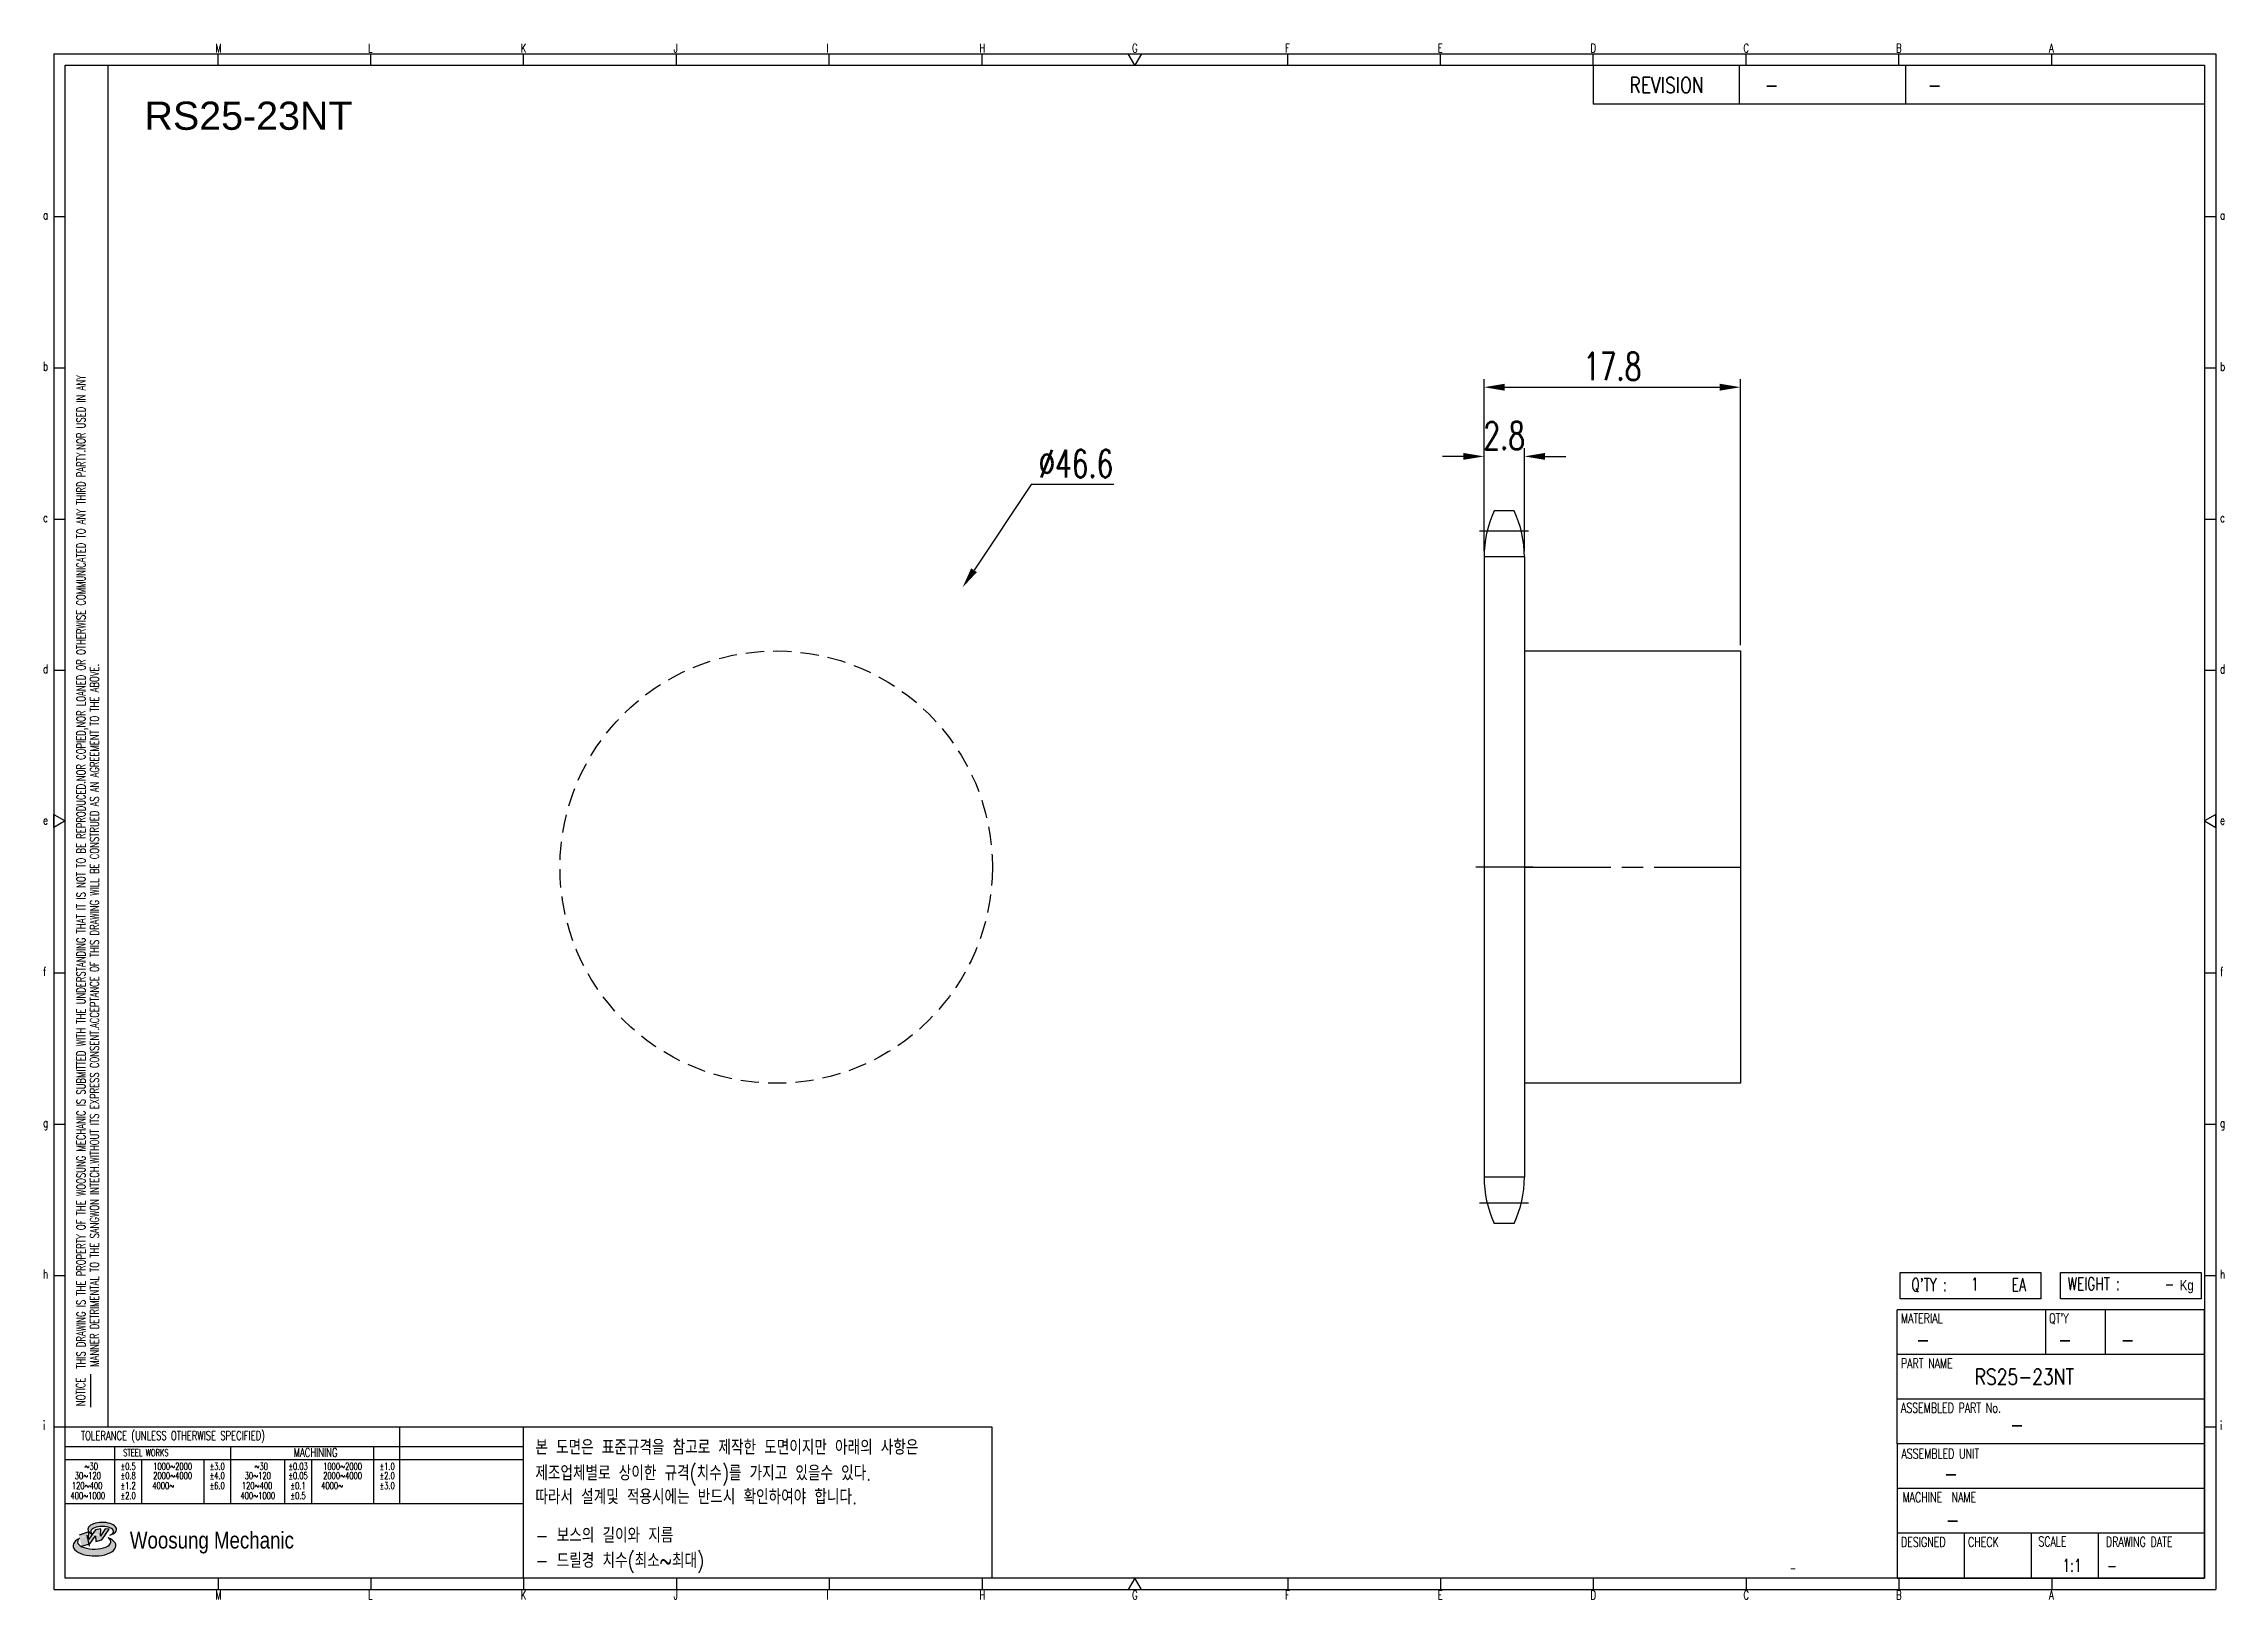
# Model space of a CAD drawing. Header units: millimetres. Extents: x -67560 to -67408, y 1134 to 1242.
import ezdxf
from ezdxf.enums import TextEntityAlignment as Align

# ---------------------------------------------------------------- set-up
doc = ezdxf.new("R2010")
doc.units = ezdxf.units.MM
for name, pattern in [('AM_ISO02W050', [7.5, 6, -1.5]), ('AM_ISO02W050x2', [3.75, 3, -0.75]), ('AM_ISO08W050', [18, 12, -1.5, 3, -1.5]), ('AM_ISO08W050x2', [9, 6, -0.75, 1.5, -0.75]), ('HIDDEN', [9.525, 6.35, -3.175])]:
    doc.linetypes.add(name, pattern=pattern)
for name, color, linetype, lineweight in [('AM_3N', 6, 'AM_ISO02W050', 25), ('AM_7', 4, 'AM_ISO08W050', 25), ('AM_7N', 4, 'AM_ISO08W050', 25)]:
    doc.layers.add(name, color=color, linetype=linetype, lineweight=lineweight)
for name, color, linetype in [('S-DIM', 7, 'Continuous'), ('TITLE', 7, 'Continuous'), ('도면레이아웃', 7, 'Continuous')]:
    doc.layers.add(name, color=color, linetype=linetype)
doc.styles.add('HAN', font='ROMANS.shx', dxfattribs={"width": 0.7, "bigfont": 'whgtxt.shx'})
doc.styles.add('HKD_ST2', font='romans.shx', dxfattribs={"width": 0.7, "height": 4, "bigfont": '@extfont2.shx'})
doc.styles.add('HSG', font='SIMPLEX.shx', dxfattribs={"width": 0.7, "bigfont": 'HSG.shx'})
doc.styles.add('ROMANS', font='romans.shx', dxfattribs={"width": 0.7, "bigfont": 'whgtxt.shx'})
doc.styles.add('SLDTEXTSTYLE4', font='arial.ttf', dxfattribs={"width": 0.8})
doc.styles.get("Standard").update_dxf_attribs({"font": 'arial.ttf'})
doc.dimstyles.new('APP3', dxfattribs={"dimscale": 0.8, "dimtxt": 2.4, "dimasz": 1.8, "dimexe": 0.7, "dimexo": 0.5, "dimgap": 0.6, "dimtad": 1, "dimtoh": 1, "dimdec": 1, "dimrnd": 0.01, "dimzin": 9, "dimdsep": 46, "dimtxsty": 'HSG', "dimcen": 0, "dimclrd": 1, "dimclre": 1, "dimclrt": 256, "dimazin": 2, "dimtp": 1, "dimtm": 1, "dimtfac": 0.5, "dimtdec": 1, "dimtofl": 0, "dimtmove": 0, "dimatfit": 3, "dimfxl": 0, "dimtvp": 1, "dimtolj": 2, "dimlwd": -1, "dimlwe": -1, "dimarcsym": 0})

# ---------------------------------------------------------------- blocks, each defined once
blk = doc.blocks.new('fyuk768ifj')
for p, q in [((-67513.19, 481.22), (-67498.19, 481.22)), ((-67498.19, 481.22), (-67498.19, 451.22)), ((-67498.19, 451.22), (-67513.19, 451.22))]:
    blk.add_line(p, q)
at = {"layer": 'AM_7N', "linetype": 'AM_ISO08W050x2'}
blk.add_line((-67513.19, 466.22), (-67497.46, 466.22), dxfattribs=at)
blk = doc.blocks.new('SUYWSHJH')
at = {"layer": '도면레이아웃'}
h = blk.add_hatch(color=10, dxfattribs=at)
h.paths.add_polyline_path([(1.544, 35.177), (1.554, 34.966), (1.779, 35.034), (2.054, 35.422), (1.908, 35.446), (1.728, 35.167), (1.741, 35.439), (1.547, 35.405), (1.292, 35.041), (1.295, 35.33), (0.943, 35.208), (1.03, 34.8), (1.336, 34.885)])
edge = h.paths.add_edge_path()
edge.add_ellipse((1.795, 35.421), major_axis=(-0.53, 0), ratio=0.487785, start_angle=122.36065, end_angle=403.39574)
edge.add_line((1.411, 35.244), (1.419, 35.261))
edge.add_ellipse((1.798, 35.344), major_axis=(-0.423, 0), ratio=0.444396, start_angle=131.58977, end_angle=386.19408, ccw=False)
edge = h.paths.add_edge_path()
edge.add_ellipse((1.512, 34.815), major_axis=(-0.793, 0), ratio=0.480113, start_angle=314.67633, end_angle=590.85213)
edge.add_ellipse((1.501, 34.958), major_axis=(-0.62, 0), ratio=0.43311, start_angle=331.7024, end_angle=574.42495, ccw=False)
for p, q in [((0, 90.118), (80.15, 90.118)), ((0, 90.118), (0, 33.191)), ((6.089, 89.693), (6.089, 90.118)), ((11.753, 89.693), (11.753, 90.118)), ((17.418, 89.693), (17.418, 90.118)), ((23.082, 89.693), (23.082, 90.118)), ((28.746, 89.693), (28.746, 90.118)), ((34.411, 89.693), (34.411, 90.118)), ((45.739, 89.693), (45.739, 90.118)), ((51.404, 89.693), (51.404, 90.118)), ((57.068, 89.693), (57.068, 90.118)), ((62.732, 89.693), (62.732, 90.118)), ((68.397, 89.693), (68.397, 90.118)), ((74.061, 89.693), (74.061, 90.118)), ((80.15, 90.118), (80.15, 33.191)), ((0, 84.085), (0.425, 84.085)), ((79.725, 84.085), (80.15, 84.085)), ((0, 78.478), (0.425, 78.478)), ((79.725, 78.478), (80.15, 78.478)), ((0, 72.87), (0.425, 72.87)), ((79.725, 72.87), (80.15, 72.87)), ((0, 67.262), (0.425, 67.262)), ((79.725, 67.262), (80.15, 67.262)), ((0, 56.047), (0.425, 56.047)), ((79.725, 56.047), (80.15, 56.047)), ((0, 50.439), (0.425, 50.439)), ((79.725, 50.439), (80.15, 50.439)), ((0, 44.832), (0.425, 44.832)), ((79.725, 44.832), (80.15, 44.832)), ((1.377, 39.947), (1.377, 41.174)), ((0, 39.224), (0.425, 39.224)), ((79.725, 39.224), (80.15, 39.224)), ((0, 33.191), (80.15, 33.191)), ((6.089, 33.616), (6.089, 33.191)), ((11.753, 33.616), (11.753, 33.191)), ((17.418, 33.616), (17.418, 33.191)), ((23.082, 33.616), (23.082, 33.191)), ((28.746, 33.616), (28.746, 33.191)), ((34.411, 33.616), (34.411, 33.191)), ((45.739, 33.616), (45.739, 33.191)), ((51.404, 33.616), (51.404, 33.191)), ((57.068, 33.616), (57.068, 33.191)), ((62.732, 33.616), (62.732, 33.191)), ((68.397, 33.616), (68.397, 33.191)), ((74.061, 33.616), (74.061, 33.191))]:
    blk.add_line(p, q)
at = {"color": 2}
for p, q in [((2.017, 39.224), (2.017, 89.693)), ((0.425, 39.224), (17.418, 39.224)), ((12.816, 39.224), (12.816, 36.382)), ((17.418, 33.616), (17.418, 39.224)), ((0.425, 38.487), (17.418, 38.487)), ((0.425, 38.012), (17.418, 38.012)), ((2.257, 38.487), (2.257, 36.382)), ((3.257, 38.012), (3.257, 36.382)), ((5.557, 38.012), (5.557, 36.382)), ((6.557, 38.5), (6.557, 36.382)), ((8.557, 38.012), (8.557, 36.382)), ((9.557, 38.026), (9.557, 36.382)), ((11.857, 38.487), (11.857, 36.382)), ((0.425, 36.382), (17.418, 36.382))]:
    blk.add_line(p, q, dxfattribs=at)
at = {"color": 6, "ltscale": 0.5}
for p, q in [((57.068, 89.693), (57.068, 88.246)), ((62.47, 89.693), (62.47, 88.246)), ((68.635, 89.693), (68.635, 88.246)), ((79.725, 88.246), (57.068, 88.246)), ((68.336, 38.59), (68.336, 43.563)), ((79.725, 43.563), (68.336, 43.563)), ((73.827, 43.563), (73.827, 41.905)), ((76.037, 43.563), (76.037, 41.905)), ((79.725, 38.59), (79.725, 43.563)), ((79.725, 41.905), (68.336, 41.905)), ((79.725, 40.248), (68.336, 40.248)), ((68.336, 38.59), (68.336, 33.616)), ((79.725, 38.59), (68.336, 38.59)), ((79.725, 33.616), (79.725, 38.59)), ((79.725, 36.932), (68.336, 36.932)), ((79.725, 35.274), (68.336, 35.274)), ((70.822, 33.616), (70.822, 35.274)), ((73.309, 33.616), (73.309, 35.274)), ((75.796, 33.616), (75.796, 35.274)), ((68.336, 33.616), (79.725, 33.616))]:
    blk.add_line(p, q, dxfattribs=at)
for points in [[(40.075, 89.693), (39.83, 90.118), (40.32, 90.118)], [(0.425, 89.693), (79.725, 89.693), (79.725, 33.616), (0.425, 33.616)], [(0.425, 61.679), (0, 61.433), (0, 61.924)], [(79.725, 61.679), (80.15, 61.433), (80.15, 61.924)], [(40.075, 33.616), (39.83, 33.191), (40.32, 33.191)]]:
    blk.add_lwpolyline(points, close=True)
at = {"layer": 'TITLE', "color": 20}
for p, q in [((68.449, 43.961), (68.449, 44.936)), ((68.449, 44.936), (73.654, 44.936)), ((73.654, 44.936), (73.654, 43.961)), ((74.39, 43.961), (74.39, 44.936)), ((74.39, 44.936), (79.595, 44.936)), ((79.595, 44.936), (79.595, 43.961)), ((73.654, 43.961), (68.449, 43.961)), ((79.595, 43.961), (74.39, 43.961))]:
    blk.add_line(p, q, dxfattribs=at)
at = {"layer": '도면레이아웃'}
for p, q in [((1.295, 35.33), (0.943, 35.208)), ((1.03, 34.8), (1.336, 34.885)), ((1.224, 35.208), (1.311, 34.8)), ((1.224, 35.208), (1.224, 35.208)), ((1.547, 35.405), (1.292, 35.041)), ((1.292, 35.041), (1.295, 35.33)), ((1.336, 34.885), (1.544, 35.177)), ((1.419, 35.261), (1.411, 35.244)), ((1.544, 35.177), (1.554, 34.966)), ((1.741, 35.439), (1.547, 35.405)), ((1.554, 34.966), (1.779, 35.034)), ((1.908, 35.446), (1.728, 35.167)), ((1.728, 35.167), (1.741, 35.439)), ((1.779, 35.034), (2.054, 35.422)), ((2.054, 35.422), (1.908, 35.446))]:
    blk.add_line(p, q, dxfattribs=at)
for centre, major_axis, ratio, start_param, end_param in [((1.795, 35.421), (-0.53, 0), 0.487785, 2.135596, 7.040584), ((1.512, 34.815), (-0.793, 0), 0.480113, 5.492138, 10.312315), ((1.501, 34.958), (-0.62, 0), 0.43311, 5.789299, 10.025607), ((1.798, 35.344), (-0.423, 0), 0.444396, 2.296675, 6.740358)]:
    blk.add_ellipse(centre, major_axis=major_axis, ratio=ratio, start_param=start_param, end_param=end_param, dxfattribs=at)
at = {"color": 4, "style": 'HKD_ST2', "width": 0.7}
for s, p in [('M', (5.988, 90.164)), ('L', (11.652, 90.164)), ('K', (17.316, 90.164)), ('J', (22.981, 90.164)), ('I', (28.645, 90.164)), ('H', (34.309, 90.164)), ('G', (39.974, 90.164)), ('F', (45.638, 90.164)), ('E', (51.302, 90.164)), ('D', (56.967, 90.164)), ('C', (62.631, 90.164)), ('B', (68.295, 90.164)), ('A', (73.96, 90.164)), ('a', (-0.395, 83.976)), ('a', (80.305, 83.97)), ('b', (-0.395, 78.368)), ('b', (80.305, 78.362)), ('c', (-0.395, 72.76)), ('c', (80.305, 72.754)), ('d', (-0.395, 67.153)), ('d', (80.305, 67.147)), ('e', (-0.395, 61.545)), ('e', (80.305, 61.539)), ('f', (-0.395, 55.937)), ('f', (80.305, 55.931)), ('g', (-0.395, 50.33)), ('g', (80.305, 50.324)), ('h', (-0.395, 44.722)), ('h', (80.305, 44.716)), ('i', (-0.395, 39.114)), ('i', (80.305, 39.108)), ('M', (5.988, 32.824)), ('L', (11.652, 32.824)), ('K', (17.316, 32.824)), ('J', (22.981, 32.824)), ('I', (28.645, 32.824)), ('H', (34.309, 32.824)), ('G', (39.974, 32.824)), ('F', (45.638, 32.824)), ('E', (51.302, 32.824)), ('D', (56.967, 32.824)), ('C', (62.631, 32.824)), ('B', (68.295, 32.824)), ('A', (73.96, 32.824))]:
    blk.add_text(s, height=0.326, dxfattribs=at).set_placement(p)
for s, height, style, width, p in [('REVISION', 0.5806, 'HAN', 0.8, (58.415, 88.664)), ('-', 0.581, 'HAN', 0.8, (63.426, 88.664)), ('-', 0.581, 'HAN', 0.8, (69.468, 88.664)), ("Q'TY : ", 0.4746, 'HKD_ST2', 0.7, (68.857, 44.253)), ('1', 0.475, 'HKD_ST2', 0.7, (71.071, 44.275)), ('EA', 0.4746, 'HKD_ST2', 0.7, (72.578, 44.253)), ('WEIGHT : ', 0.4746, 'HKD_ST2', 0.7, (74.65, 44.286)), ('-', 0.581, 'HAN', 0.8, (69.029, 42.157)), ('-', 0.581, 'HAN', 0.8, (74.289, 42.157)), ('-', 0.581, 'HAN', 0.8, (76.623, 42.157)), ('-', 0.581, 'HAN', 0.8, (72.515, 39.013)), ('-', 0.581, 'HAN', 0.8, (70.067, 37.189)), ('-', 0.581, 'HAN', 0.8, (70.126, 35.48)), ('1:1', 0.4746, 'HKD_ST2', 0.7, (74.458, 33.848)), ('-', 0.475, 'HKD_ST2', 0.7, (76.112, 33.837))]:
    blk.add_text(s, height=height, dxfattribs=dict(style=style, width=width)).set_placement(p)
at = {"color": 2, "style": 'HKD_ST2', "width": 0.7}
for s, p in [(' THIS DRAWING IS THE PROPERTY OF THE WOOSUNG MECHANIC IS SUBMITTED WITH THE UNDERSTANDING THAT IT IS NOT TO BE REPRODUCED.NOR COPIED,NOR LOANED OR OTHERWISE COMMUNICATED TO ANY THIRD PARTY.NOR USED IN ANY', (1.173, 41.217)), ('MANNER DETRIMENTAL TO THE SANGWON INTECH.WITHOUT ITS EXPRESS CONSENT.ACCEPTANCE OF THIS DRAWING WILL BE CONSTRUED AS AN AGREEMENT TO THE ABOVE.', (1.672, 41.447))]:
    blk.add_text(s, height=0.326266, rotation=90, dxfattribs=at).set_placement(p)
at = {"style": 'HKD_ST2', "width": 0.7}
blk.add_text('-', height=0.475, dxfattribs=at).set_placement((78.613, 44.286), align=Align.RIGHT)
at = {"color": 4, "style": 'HKD_ST2', "width": 0.7}
for s, height, p in [('MATERIAL', 0.3651, (68.474, 43.425)), ("QT'Y", 0.3651, (73.965, 43.425)), ('PART NAME', 0.3651, (68.474, 41.756)), ('ASSEMBLED PART No.', 0.36511, (68.474, 40.109)), ('ASSEMBLED UNIT', 0.36511, (68.49, 38.408)), ('MACHINE  NAME', 0.36511, (68.532, 36.794)), ('DESIGNED', 0.3651, (68.474, 35.136)), ('CHECK', 0.3651, (70.961, 35.136)), ('SCALE', 0.3651, (73.566, 35.153)), ('DRAWING DATE', 0.36511, (76.071, 35.141))]:
    blk.add_text(s, height=height, dxfattribs=at).set_placement(p, align=Align.TOP_LEFT)
at = {"style": 'HKD_ST2', "width": 0.7}
blk.add_text('NOTICE', height=0.3263, rotation=90, dxfattribs=at).set_placement((1.163, 39.988))
for s, height, style, width, p in [('TOLERANCE (UNLESS OTHERWISE SPECIFIED)', 0.32627, 'HKD_ST2', 0.7, (4.417, 38.896)), ('-', 0.326, 'ROMANS', 0.65, (64.469, 33.975))]:
    blk.add_text(s, height=height, dxfattribs=dict(style=style, width=width)).set_placement(p, align=Align.MIDDLE_CENTER)
at = {"color": 4, "style": 'HKD_ST2', "width": 0.7}
for s, height, p in [('STEEL WORKS', 0.26101, (3.416, 38.268)), ('MACHINING', 0.3263, (9.707, 38.27)), ('%%P0.5', 0.261, (2.757, 37.762)), ('%%P0.8', 0.261, (2.757, 37.411)), ('%%P3.0', 0.261, (6.057, 37.762)), ('%%P4.0', 0.261, (6.057, 37.411)), ('%%P0.03', 0.261, (9.057, 37.762)), ('%%P0.05', 0.261, (9.057, 37.411)), ('%%P1.0', 0.261, (12.357, 37.762)), ('%%P2.0', 0.261, (12.357, 37.411)), ('%%P1.2', 0.261, (2.757, 37.045)), ('%%P2.0', 0.261, (2.757, 36.67)), ('%%P6.0', 0.261, (6.057, 37.045)), ('%%P0.1', 0.261, (9.057, 37.045)), ('%%P0.5', 0.261, (9.057, 36.67)), ('%%P3.0', 0.261, (12.357, 37.045))]:
    blk.add_text(s, height=height, dxfattribs=at).set_placement(p, align=Align.MIDDLE)
for s, height, p in [('30%%126120', 0.261, (1.263, 37.411)), ('%%12630', 0.261, (1.389, 37.762)), ('2000%%1264000', 0.26101, (4.407, 37.411)), ('1000%%1262000', 0.26101, (4.407, 37.762)), ('30%%126120', 0.261, (7.563, 37.411)), ('%%12630', 0.261, (7.689, 37.762)), ('2000%%1264000', 0.26101, (10.707, 37.411)), ('1000%%1262000', 0.26101, (10.707, 37.762)), ('400%%1261000', 0.26101, (1.263, 36.67)), ('120%%126400', 0.26101, (1.237, 37.045)), ('4000%%126', 0.261, (4.061, 37.045)), ('400%%1261000', 0.26101, (7.563, 36.67)), ('120%%126400', 0.26101, (7.537, 37.045)), ('4000%%126', 0.261, (10.321, 37.045))]:
    blk.add_text(s, height=height, dxfattribs=at).set_placement(p, align=Align.MIDDLE_CENTER)
at = {"color": 1, "style": 'SLDTEXTSTYLE4', "width": 0.8}
blk.add_text('Woosung Mechanic', height=0.61957, dxfattribs=at).set_placement((2.822, 34.711))
at = {"layer": 'TITLE', "width": 0.8}
blk.add_text('Kg', height=0.3789, dxfattribs=at).set_placement((78.807, 44.286))
blk = doc.blocks.new('*D22')
at = {"layer": 'Defpoints', "color": 0, "transparency": 16777216}
for p in [(-67456.78, 1213.63), (-67459.58, 1206.65), (-67456.78, 1206.65)]:
    blk.add_point(p, dxfattribs=at)
at = {"layer": 'S-DIM', "color": 1, "transparency": 16777216}
for p, q in [((-67459.58, 1207.05), (-67459.58, 1214.19)), ((-67456.78, 1207.05), (-67456.78, 1214.19)), ((-67461.02, 1213.63), (-67462.46, 1213.63)), ((-67455.34, 1213.63), (-67453.9, 1213.63))]:
    blk.add_line(p, q, dxfattribs=at)
for points in [[(-67461.02, 1213.87), (-67461.02, 1213.39), (-67459.58, 1213.63)], [(-67455.34, 1213.87), (-67455.34, 1213.39), (-67456.78, 1213.63)]]:
    blk.add_solid(points, dxfattribs=at)
at = {"layer": 'S-DIM', "transparency": 16777216, "insert": (-67458.18, 1215.07), "char_height": 1.92, "attachment_point": 5, "style": 'HSG'}
blk.add_mtext('\\A2;2.8', dxfattribs=at)
blk = doc.blocks.new('*D23')
at = {"layer": 'Defpoints', "color": 0, "transparency": 16777216}
for p in [(-67441.78, 1218.43), (-67459.58, 1206.65), (-67441.78, 1200.13)]:
    blk.add_point(p, dxfattribs=at)
at = {"layer": 'S-DIM', "color": 1, "transparency": 16777216}
for p, q in [((-67459.58, 1207.05), (-67459.58, 1218.99)), ((-67458.14, 1218.43), (-67443.22, 1218.43)), ((-67441.78, 1200.53), (-67441.78, 1218.99))]:
    blk.add_line(p, q, dxfattribs=at)
for points in [[(-67458.14, 1218.67), (-67458.14, 1218.19), (-67459.58, 1218.43)], [(-67443.22, 1218.67), (-67443.22, 1218.19), (-67441.78, 1218.43)]]:
    blk.add_solid(points, dxfattribs=at)
at = {"layer": 'S-DIM', "transparency": 16777216, "insert": (-67450.68, 1219.87), "char_height": 1.92, "attachment_point": 5, "style": 'HSG'}
blk.add_mtext('\\A2;17.8', dxfattribs=at)
blk = doc.blocks.new('*D24')
at = {"layer": 'Defpoints', "color": 0, "transparency": 16777216}
for p in [(-67495.77, 1204.53), (-67521.64, 1165.73)]:
    blk.add_point(p, dxfattribs=at)
at = {"layer": 'S-DIM', "color": 1, "transparency": 16777216}
for p, q in [((-67491, 1211.69), (-67494.97, 1205.73)), ((-67485.27, 1211.69), (-67491, 1211.69))]:
    blk.add_line(p, q, dxfattribs=at)
blk.add_solid([(-67495.17, 1205.86), (-67494.77, 1205.6), (-67495.77, 1204.53)], dxfattribs=at)
at = {"layer": 'S-DIM', "transparency": 16777216, "insert": (-67487.9, 1213.13), "char_height": 1.92, "attachment_point": 5, "style": 'HSG'}
blk.add_mtext('\\A2;∅46.6', dxfattribs=at)

msp = doc.modelspace()

# ---------------------------------------------------------------- linework, layer by layer
for p, q in [((-67457.48, 1209.85), (-67458.87, 1209.85)), ((-67459.58, 1206.65), (-67459.58, 1163.61)), ((-67456.78, 1206.65), (-67456.78, 1163.61)), ((-67457.48, 1160.41), (-67458.87, 1160.41))]:
    msp.add_line(p, q)
at = {"color": 4}
msp.add_lwpolyline([(-67526.23, 1146.3), (-67493.73, 1146.3), (-67493.73, 1135.8), (-67526.23, 1135.8)], close=True, dxfattribs=at)
at = {"color": 2, "linetype": 'HIDDEN', "ltscale": 0.2}
msp.add_circle((-67508.7, 1185.13), 15, dxfattribs=at)
for centre, start, end in [((-67451.98, 1206.65), 155.0989, 180), ((-67464.38, 1206.65), 0, 24.9011), ((-67451.98, 1163.61), 180, 204.9011), ((-67464.38, 1163.61), 335.0989, 0)]:
    msp.add_arc(centre, 7.6, start, end)
at = {"layer": 'AM_3N', "linetype": 'AM_ISO02W050x2'}
for p, q in [((-67456.78, 1206.65), (-67459.58, 1206.65)), ((-67456.78, 1163.61), (-67459.58, 1163.61))]:
    msp.add_line(p, q, dxfattribs=at)
at = {"layer": 'AM_7', "linetype": 'AM_ISO08W050x2'}
for p, q in [((-67456.5, 1208.45), (-67459.89, 1208.45)), ((-67456.19, 1185.13), (-67460.16, 1185.13)), ((-67456.5, 1161.81), (-67459.89, 1161.81))]:
    msp.add_line(p, q, dxfattribs=at)

# ---------------------------------------------------------------- block references
at = {"xscale": 1.872, "yscale": 1.872, "zscale": 1.872}
msp.add_blockref('SUYWSHJH', (-67558.83, 1072.87), dxfattribs=at)
msp.add_blockref('fyuk768ifj', (56.41, 718.91))

# ---------------------------------------------------------------- texts
at = {"color": 2}
msp.add_text('RS25-23NT', height=1.956, dxfattribs=at).set_placement((-67552.53, 1236.29))
at = {"style": 'HAN', "width": 0.8}
msp.add_text('RS25-23NT', height=1.087, dxfattribs=at).set_placement((-67425.53, 1149.22))
at = {"color": 4, "style": 'HAN', "width": 0.8}
for s, p in [('본 도면은 표준규격을 참고로 제작한 도면이지만 아래의 사항은', (-67525.41, 1144.36)), ('제조업체별로 상이한 규격(치수)를 가지고 있을수 있다.', (-67525.41, 1142.57)), ('따라서 설계및 적용시에는 반드시 확인하여야 합니다.', (-67525.41, 1140.92)), ('- 보스의 길이와 지름', (-67525.41, 1138.25)), ('- 드릴경 치수(최소~최대)', (-67525.41, 1136.5))]:
    msp.add_text(s, height=1.0284, dxfattribs=at).set_placement(p)

# ---------------------------------------------------------------- dimensions: what is measured, and where the dimension line sits
at = {"layer": 'S-DIM'}
dim = msp.add_linear_dim(base=(-67441.78, 1218.43), p1=(-67459.58, 1206.65), p2=(-67441.78, 1200.13), dimstyle='APP3', dxfattribs=at)
dim.commit()
dim.dimension.update_dxf_attribs({"geometry": '*D23', "text_midpoint": (-67450.68, 1219.87)})
dim = msp.add_linear_dim(base=(-67456.78, 1213.63), p1=(-67459.58, 1206.65), p2=(-67456.78, 1206.65), dimstyle='APP3', dxfattribs=at)
dim.commit()
dim.dimension.update_dxf_attribs({"geometry": '*D22', "text_midpoint": (-67458.18, 1213.63), "dimtype": 160})
dim = msp.add_diameter_dim_2p(p1=(-67521.64, 1165.73), p2=(-67495.77, 1204.53), dimstyle='APP3', dxfattribs=at)
dim.commit()
dim.dimension.update_dxf_attribs({"geometry": '*D24', "text_midpoint": (-67487.9, 1211.69), "dimtype": 163})

doc.saveas('drawing.dxf')
